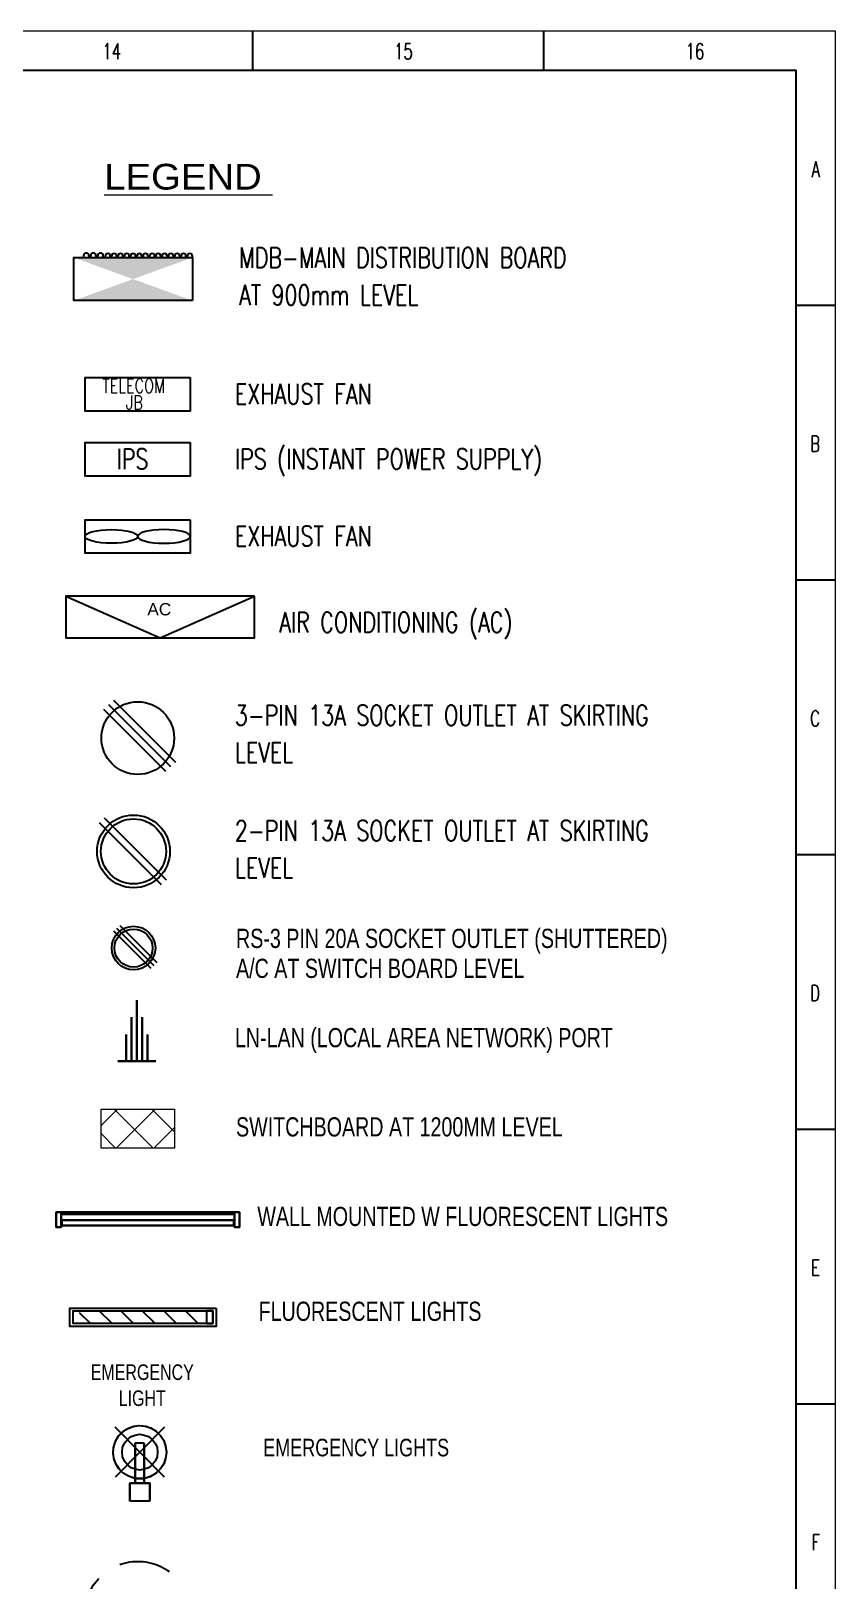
# Model space of a CAD drawing. Header units: inches. Extents: x 62 to 3150, y -3 to 634.
# Drawn here: x 807.5 to 962.9, y 334.1 to 633.7 of the extents above; entities that cross this region are included whole.
import ezdxf

# ---------------------------------------------------------------- set-up
doc = ezdxf.new("R2010")
doc.units = ezdxf.units.IN
doc.header["$MEASUREMENT"] = 0
doc.linetypes.add('DASHED', pattern=[0.75, 0.5, -0.25])
for name, color, linetype, lineweight in [('E-LAN', 6, 'Continuous', 30), ('E-Legend', 7, 'Continuous', 30), ('E-MDB', 1, 'Continuous', 30), ('E-WTL-Wall-Tube-Light', 7, 'Continuous', 30), ('Switchboard', 30, 'Continuous', 13), ('Text', 252, 'Continuous', 15)]:
    doc.layers.add(name, color=color, linetype=linetype, lineweight=lineweight)
for name, color, linetype in [('Exhaust Fans', 7, 'Continuous'), ('HVAC', 44, 'Continuous'), ('Layer 1', 7, 'Continuous'), ('Panels', 1, 'Continuous'), ('Sockets', 7, 'Continuous')]:
    doc.layers.add(name, color=color, linetype=linetype)
doc.styles.get("Standard").update_dxf_attribs({"font": 'arial.ttf'})
doc.styles.add('Swiss721', font='swisscl.ttf')
doc.styles.add('TAVE1', font='ROMANS.shx', dxfattribs={"width": 0.75})
doc.styles.add('TEG BORDER', font='txt_qlt.shx', dxfattribs={"width": 0.7, "bigfont": 'hztxt.shx'})
doc.styles.add('TIMES', font='ARIALN.TTF')

# ---------------------------------------------------------------- blocks, each defined once
blk = doc.blocks.new('252 BORDER A2')
for p, q in [((519.75, 420), (519.75, 415)), ((556.87, 420), (556.87, 415)), ((594, 385), (589, 385)), ((594, 350), (589, 350)), ((594, 315), (589, 315)), ((594, 280), (589, 280)), ((594, 245), (589, 245))]:
    blk.add_line(p, q)
at = {"color": 5, "lineweight": 15}
blk.add_lwpolyline([(0, 420), (594, 420), (594, 0), (0, 0)], close=True, dxfattribs=at)
blk.add_lwpolyline([(5, 415), (589, 415), (589, 5), (5, 5)], close=True)
at = {"char_height": 2, "width": 2, "style": 'TEG BORDER'}
for s, insert, attachment_point in [('\\pi-0.033333;14', (500.67, 418.41), 1), ('\\pi2.2204e-016;15', (537.8, 418.41), 1), ('\\pi0.033333;16', (574.92, 418.41), 1), ('A', (592.09, 403.39), 3), ('B', (592.09, 368.39), 3), ('C', (592.09, 333.39), 3), ('D', (592.09, 298.39), 3), ('E', (592.09, 263.39), 3), ('F', (592.09, 228.39), 3)]:
    blk.add_mtext(s, dxfattribs=dict(at, insert=insert, attachment_point=attachment_point))
blk = doc.blocks.new('A$C63C712C3')
at = {"ltscale": 2}
for p, q in [((40, 42), (34, 42)), ((40, 16), (34, 16)), ((1231, 42), (1237, 42)), ((1231, 16), (1237, 16))]:
    blk.add_line(p, q, dxfattribs=at)
for points in [[(35, 103), (0, 103), (0, 0), (35, 0)], [(35, 103), (1235, 103), (1235, 90), (35, 90)], [(40, 48), (1231, 48), (1231, 10), (40, 10)], [(1235, 103), (1271, 103), (1271, 0), (1235, 0)]]:
    blk.add_lwpolyline(points, close=True, dxfattribs=at)
blk = doc.blocks.new('ASDSAETR')
for p, q in [((51404, -7188.31), (51404, -7197.3)), ((51404, -7190.29), (51410.36, -7190.29)), ((51404, -7191.55), (51414.43, -7191.55)), ((51404, -7192.81), (51418.49, -7192.81)), ((51404, -7194.07), (51414.43, -7194.07)), ((51404, -7195.33), (51410.36, -7195.33))]:
    blk.add_line(p, q)

msp = doc.modelspace()

# ---------------------------------------------------------------- hatches: boundary and pattern name
h = msp.add_hatch()
h.set_pattern_fill('ANSI31', color=256, scale=23.540904, angle=90)
h.set_pattern_definition([(135, (889.5318, 250.9502), (-2.08074, -2.08074), [])])
h.paths.add_polyline_path([(816.94, 386.34), (816.94, 383.87), (841.43, 383.87), (841.43, 386.34)])
at = {"layer": 'Panels'}
h = msp.add_hatch(color=256, dxfattribs=at)
h.dxf.hatch_style = 1
h.paths.add_polyline_path([(827.26, 585.72), (815.8, 581.56), (838.72, 581.56)])
h.paths.add_polyline_path([(815.8, 589.88), (827.26, 585.72), (838.72, 589.88)])
at = {"layer": 'Switchboard'}
h = msp.add_hatch(dxfattribs=at)
h.set_pattern_fill('ANSI37', color=256, scale=41.196582, angle=180)
h.set_pattern_definition([(225, (1144.386, 956.6443), (3.641298, -3.641298), []), (315, (1144.386, 956.6443), (3.641298, 3.641298), [])])
h.paths.add_polyline_path([(821.1, 425.34), (821.1, 417.8), (835.3, 417.8), (835.3, 425.34)])

# ---------------------------------------------------------------- linework, layer by layer
for points in [[(843.31, 386.85), (843.31, 383.32), (815.06, 383.32), (815.06, 386.85)], [(842.69, 386.34), (842.69, 383.87), (815.68, 383.87), (815.68, 386.34)], [(842.69, 383.87), (842.69, 386.34), (841.43, 386.34), (841.43, 383.87)]]:
    msp.add_lwpolyline(points, close=True)
at = {"linetype": 'DASHED', "ltscale": 20}
msp.add_circle((828.18, 327.64), 10.3, dxfattribs=at)
at = {"layer": 'Exhaust Fans'}
for points in [[(838.32, 566.69), (838.32, 560.21), (817.99, 560.21), (817.99, 566.69)], [(838.32, 554.14), (838.32, 547.66), (817.99, 547.66), (817.99, 554.14)], [(838.32, 539.23), (838.32, 532.75), (817.99, 532.75), (817.99, 539.23)]]:
    msp.add_lwpolyline(points, close=True, dxfattribs=at)
msp.add_ellipse((823.07, 535.99), major_axis=(5.08, 0), ratio=0.260631, dxfattribs=at)
at = {"layer": 'Exhaust Fans', "extrusion": (0, 0, -1)}
msp.add_ellipse((833.24, 535.99), major_axis=(-5.08, 0), ratio=0.260631, dxfattribs=at)
at = {"layer": 'HVAC'}
for p, q in [((814.27, 524.46), (832.5, 516.42)), ((832.5, 516.42), (850.74, 524.46))]:
    msp.add_line(p, q, dxfattribs=at)
msp.add_lwpolyline([(850.74, 524.46), (814.27, 524.46), (814.27, 516.42), (850.74, 516.42)], close=True, dxfattribs=at)
at = {"layer": 'Layer 1', "color": 1}
msp.add_line((830.48, 349.57), (826.65, 349.57), dxfattribs=at)
for points in [[(823.42, 358.66), (823.49, 359.86), (823.79, 360.99), (824.39, 362.04), (825.15, 362.86), (826.12, 363.54), (827.25, 363.99), (828.37, 364.21), (829.57, 364.06), (830.7, 363.76), (831.68, 363.09), (832.5, 362.34), (833.18, 361.29), (833.55, 360.23), (833.7, 359.03)], [(823.42, 359.03), (823.57, 360.16), (823.94, 361.29), (824.54, 362.26), (825.37, 363.09), (826.35, 363.69), (827.4, 364.06), (828.6, 364.21), (829.73, 364.06), (830.78, 363.69), (831.75, 363.09), (832.58, 362.26), (833.18, 361.29), (833.55, 360.16), (833.7, 359.03), (833.55, 357.91), (833.18, 356.78), (832.58, 355.81), (831.75, 354.98), (830.78, 354.38), (829.73, 354), (828.6, 353.93), (827.4, 354), (826.35, 354.38), (825.37, 354.98), (824.54, 355.81), (823.94, 356.78), (823.57, 357.91), (823.42, 359.03)], [(833.33, 354.23), (823.79, 363.84)], [(833.33, 363.84), (823.79, 354.23)], [(825.15, 359.03), (825.22, 359.93), (825.6, 360.76), (826.12, 361.44), (826.87, 362.04), (827.7, 362.34), (828.6, 362.49), (829.43, 362.34), (830.25, 362.04), (831, 361.44), (831.53, 360.76), (831.9, 359.93), (831.98, 359.03), (831.9, 358.13), (831.53, 357.31), (831, 356.63), (830.25, 356.03), (829.43, 355.73), (828.6, 355.58), (827.7, 355.73), (826.87, 356.03), (826.12, 356.63), (825.6, 357.31), (825.22, 358.13), (825.15, 359.03)], [(827.7, 353.03), (829.43, 353.03), (829.43, 360.76)], [(827.7, 353.03), (827.7, 360.76), (827.7, 353.55), (827.7, 353.03), (829.43, 353.03)], [(829.43, 360.76), (827.7, 360.76)], [(829.43, 360.76), (827.7, 360.76)], [(829.43, 360.76), (829.43, 353.03)], [(827.32, 354.08), (826.35, 354.38), (825.37, 354.98), (824.62, 355.73), (824.02, 356.63), (823.64, 357.61), (823.42, 358.66)], [(833.7, 359.03), (833.55, 357.83), (833.18, 356.71), (832.5, 355.73), (831.6, 354.9), (830.55, 354.3), (829.43, 353.93)], [(827.32, 354.08), (827.7, 353.93), (829.43, 353.93)], [(830.48, 349.57), (830.48, 353.03), (826.65, 353.03), (826.65, 349.57)], [(826.65, 349.57), (826.65, 353.03)], [(826.65, 353.03), (830.48, 353.03)], [(830.48, 353.03), (830.48, 349.57)]]:
    msp.add_lwpolyline(points, dxfattribs=at)
at = {"layer": 'Panels'}
for points in [[(818.78, 589.9), (818.78, 590.22, 1), (817.7, 590.22), (817.7, 589.9)], [(820.14, 589.9), (820.14, 590.22, 1), (819.06, 590.22), (819.06, 589.9)], [(821.5, 589.9), (821.5, 590.22, 1), (820.42, 590.22), (820.42, 589.9)], [(822.86, 589.88), (822.86, 590.17, 1), (821.89, 590.17), (821.89, 589.88)], [(824.09, 589.88), (824.09, 590.17, 1), (823.11, 590.17), (823.11, 589.88)], [(825.3, 589.88), (825.3, 590.17, 1), (824.33, 590.17), (824.33, 589.88)], [(826.53, 589.88), (826.53, 590.17, 1), (825.55, 590.17), (825.55, 589.88)], [(827.74, 589.88), (827.74, 590.17, 1), (826.76, 590.17), (826.76, 589.88)], [(828.96, 589.88), (828.96, 590.17, 1), (827.99, 590.17), (827.99, 589.88)], [(830.18, 589.88), (830.18, 590.17, 1), (829.2, 590.17), (829.2, 589.88)], [(831.41, 589.88), (831.41, 590.17, 1), (830.44, 590.17), (830.44, 589.88)], [(832.63, 589.88), (832.63, 590.17, 1), (831.65, 590.17), (831.65, 589.88)], [(833.84, 589.88), (833.84, 590.17, 1), (832.86, 590.17), (832.86, 589.88)], [(835.06, 589.88), (835.06, 590.17, 1), (834.09, 590.17), (834.09, 589.88)], [(836.28, 589.88), (836.28, 590.17, 1), (835.3, 590.17), (835.3, 589.88)], [(837.47, 589.88), (837.47, 590.17, 1), (836.5, 590.17), (836.5, 589.88)], [(838.72, 589.88), (838.72, 590.17, 1), (837.74, 590.17), (837.74, 589.88)]]:
    msp.add_lwpolyline(points, format="xyb", dxfattribs=at)
msp.add_lwpolyline([(838.72, 581.56), (815.8, 581.56), (815.8, 589.88), (838.72, 589.88)], close=True, dxfattribs=at)
at = {"layer": 'Sockets', "color": 5}
for p, q in [((834.57, 491.44), (822.57, 503.45)), ((835.54, 492.31), (823.54, 504.31)), ((833.6, 490.57), (821.6, 502.58))]:
    msp.add_line(p, q, dxfattribs=at)
at = {"layer": 'Sockets', "color": 3}
for p, q in [((832.78, 468.67), (820.78, 480.68)), ((833.75, 469.54), (821.75, 481.55)), ((823.51, 459.8), (830.72, 452.59)), ((824.09, 460.32), (831.3, 453.11)), ((824.68, 460.84), (831.88, 453.63))]:
    msp.add_line(p, q, dxfattribs=at)
at = {"layer": 'Sockets', "color": 5}
msp.add_circle((828.17, 497.02), 7.03, dxfattribs=at)
at = {"layer": 'Sockets', "color": 3}
for centre, radius in [((827.35, 475.13), 7.03), ((827.35, 475.13), 6.29), ((827.35, 456.45), 4.22), ((827.35, 456.45), 3.68)]:
    msp.add_circle(centre, radius, dxfattribs=at)
at = {"layer": 'Switchboard'}
msp.add_lwpolyline([(835.3, 417.8), (821.1, 417.8), (821.1, 425.34), (835.3, 425.34)], close=True, dxfattribs=at)

# ---------------------------------------------------------------- block references
at = {"xscale": 1.5163271442, "yscale": 1.5163271442, "zscale": 1.5163271442}
msp.add_blockref('252 BORDER A2', (62.2, -3.19), dxfattribs=at)
at = {"layer": 'E-LAN', "lineweight": -2, "xscale": 0.8164800000000004, "yscale": 0.8164800000000004, "zscale": 0.8164800000000004, "rotation": 89.99999999999999}
msp.add_blockref('ASDSAETR', (-5044.77, -41535.77), dxfattribs=at)
at = {"layer": 'E-WTL-Wall-Tube-Light', "lineweight": 0, "xscale": 0.02788986708809698, "yscale": 0.02788986709574277, "zscale": 0.02788986709811035}
msp.add_blockref('A$C63C712C3', (812.4, 402.54), dxfattribs=at)

# ---------------------------------------------------------------- texts
at = {"layer": 'E-Legend', "lineweight": 0, "style": 'TIMES', "width": 1.3}
msp.add_text('%%ULEGEND ', height=4.972, dxfattribs=at).set_placement((821.68, 603.02))
at = {"layer": 'E-MDB', "color": 0, "lineweight": 0, "style": 'TAVE1', "width": 0.75}
for s, height, p in [('MDB-MAIN DISTRIBUTION BOARD', 3.9061, (847.74, 587.89)), ('AT 900mm LEVEL', 3.9061, (847.74, 580.69)), ('TELECOM ', 2.734, (821.31, 563.74)), ('JB', 2.734, (825.88, 560.52)), ('EXHAUST FAN', 3.9061, (846.92, 561.56)), ('IPS', 3.906, (824.07, 549.01)), ('IPS (INSTANT POWER SUPPLY)', 3.9061, (846.92, 549.01)), ('EXHAUST FAN', 3.9061, (846.92, 534.1)), ('AIR CONDITIONING (AC)', 3.9061, (855.5, 517.45)), ('3-PIN 13A SOCKET OUTLET AT SKIRTING', 3.9061, (846.92, 499.48)), ('LEVEL', 3.906, (846.92, 492.28)), ('2-PIN 13A SOCKET OUTLET AT SKIRTING', 3.9061, (846.92, 477.19)), ('LEVEL', 3.906, (846.92, 469.99))]:
    msp.add_text(s, height=height, dxfattribs=at).set_placement(p)
at = {"layer": 'HVAC'}
msp.add_text('AC', height=2.377, dxfattribs=at).set_placement((830.02, 520.74))
at = {"layer": 'Sockets', "color": 0, "style": 'Swiss721'}
for s, height, p in [('RS-3 PIN 20A SOCKET OUTLET (SHUTTERED)', 3.7068, (847.16, 456.47)), ('A/C AT SWITCH BOARD LEVEL', 3.7068, (847.16, 450.68)), ('LN-LAN (LOCAL AREA NETWORK) PORT', 3.7068, (846.94, 437.29)), ('SWITCHBOARD AT 1200MM LEVEL', 3.7068, (847.16, 420.04)), ('WALL MOUNTED W FLUORESCENT LIGHTS ', 3.7068, (851.28, 402.74)), ('FLUORESCENT LIGHTS ', 3.7068, (851.51, 384.41)), ('EMERGENCY LIGHTS', 3.3899, (852.42, 358.23))]:
    msp.add_text(s, height=height, dxfattribs=at).set_placement(p)
at = {"layer": 'Text', "color": 4, "insert": (829.04, 376), "char_height": 3.0139, "width": 23.5954, "attachment_point": 2, "style": 'Swiss721'}
msp.add_mtext('EMERGENCY LIGHT ', dxfattribs=at)

doc.saveas('drawing.dxf')
